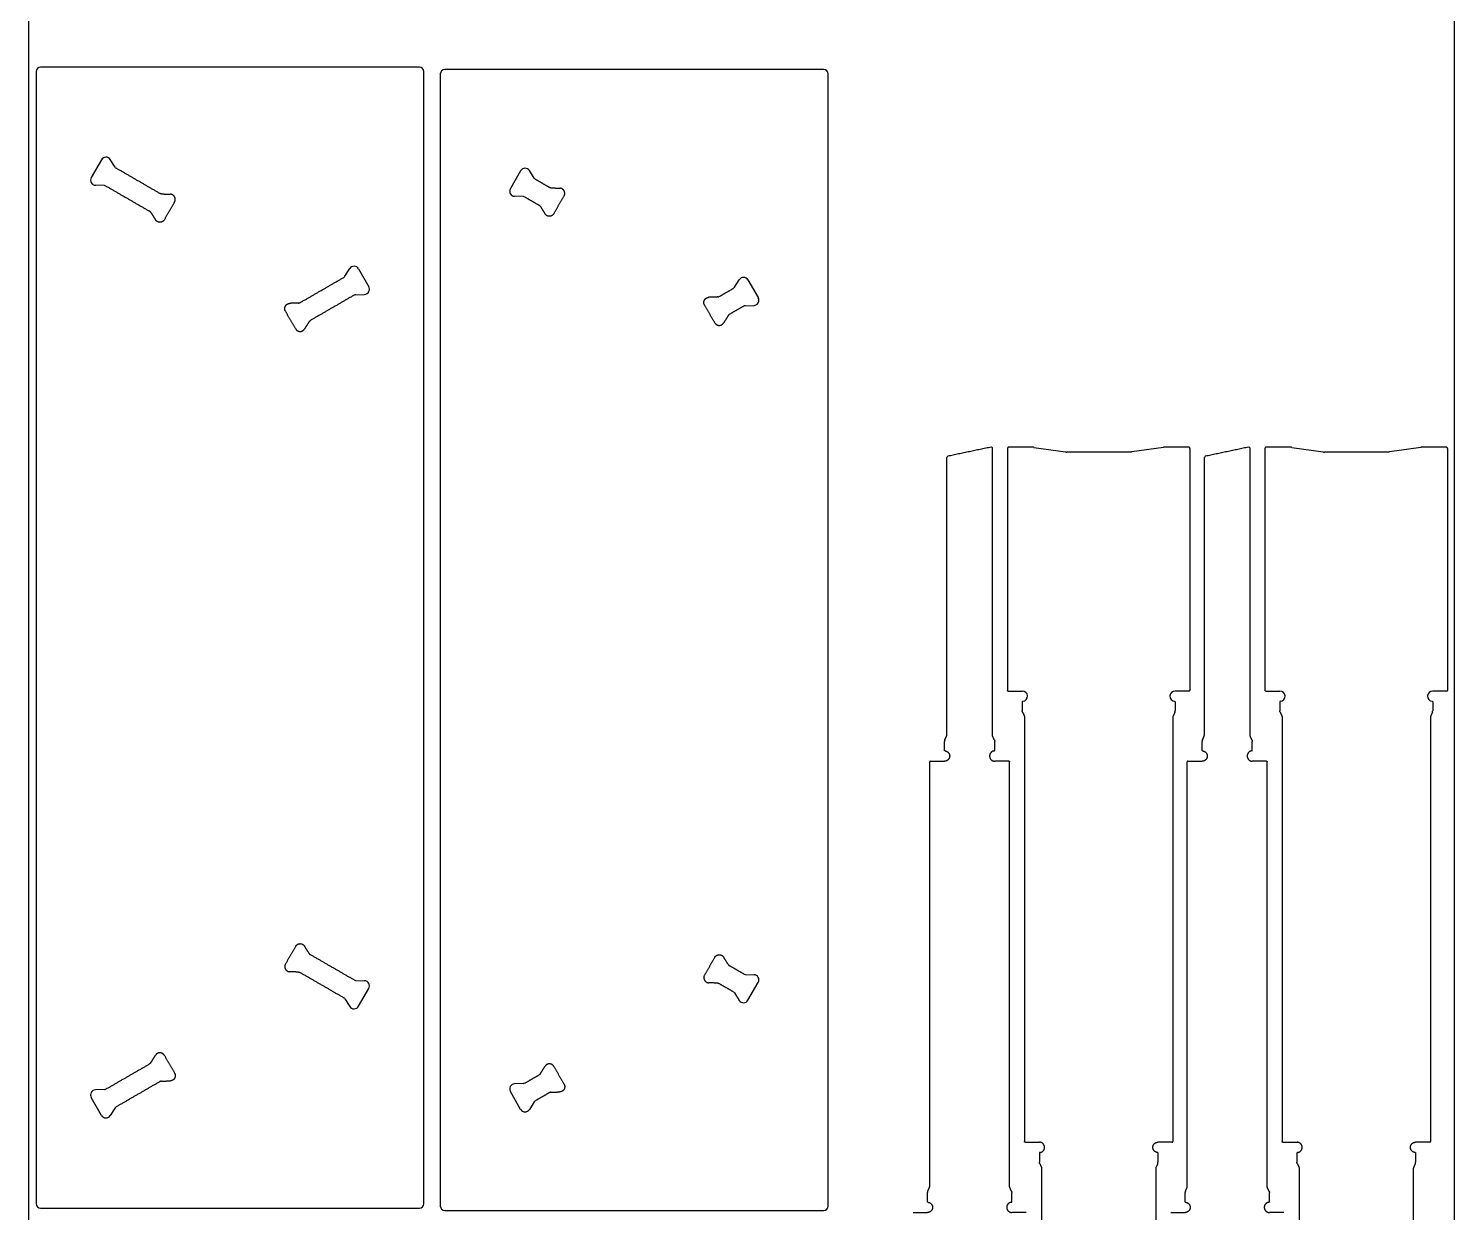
# Model space of a CAD drawing. Header units: millimetres. Extents: x -2942 to 5040, y -3942 to 2675.
# Drawn here: x 2275 to 3525, y 398 to 1435 of the extents above; entities that cross this region are included whole.
import ezdxf

# ---------------------------------------------------------------- set-up
doc = ezdxf.new("R2010")
doc.units = ezdxf.units.MM
doc.header["$MEASUREMENT"] = 0
doc.layers.add('Default', color=18, linetype='Continuous', true_color=0x000000)
doc.layers.add('Layer 02', color=1, linetype='Continuous', true_color=0xff0000)

msp = doc.modelspace()

# ---------------------------------------------------------------- linework, layer by layer
at = {"layer": 'Default'}
for p, q in [((3156.2, 1068.3, -2.9), (3183.9, 1064.3, -2.9)), ((3269.6, 1068.3, -2.9), (3242, 1064.3, -2.9)), ((3382.1, 1068.3, -2.9), (3409.7, 1064.3, -2.9)), ((3495.4, 1068.3, -2.9), (3467.8, 1064.3, -2.9))]:
    msp.add_line(p, q, dxfattribs=at)
for points in [[(2617.4, 1401.6), (2285.4, 1401.6)], [(2281.4, 1397.6), (2281.4, 405.6)], [(2621.4, 405.6), (2621.4, 1397.6)], [(2635.8, 1395.5), (2635.8, 403.5)], [(2971.8, 1399.5), (2639.8, 1399.5)], [(2975.8, 403.5), (2975.8, 1395.5)], [(2338.8, 1320.4), (2329.8, 1304.8)], [(2350.7, 1313.9), (2346.5, 1320.5)], [(2706.2, 1310.7), (2697.2, 1295.1)], [(2718.1, 1304.2), (2713.9, 1310.8)], [(2341.4, 1297.7), (2333.5, 1298)], [(2708.7, 1288), (2700.9, 1288.3)], [(2552.2, 1218.2), (2556.4, 1224.9)], [(2564.1, 1224.7), (2573.1, 1209.1)], [(2893.6, 1208.6), (2897.8, 1215.2)], [(2905.5, 1215), (2914.5, 1199.5)], [(2561.5, 1202.1), (2569.4, 1202.4)], [(2902.9, 1192.4), (2910.8, 1192.7)], [(2561.5, 601.2), (2569.4, 600.9)], [(2902.9, 606.5), (2910.8, 606.2)], [(2564.1, 578.6), (2573.1, 594.1)], [(2893.6, 590.3), (2897.8, 583.7)], [(2905.5, 583.9), (2914.5, 599.5)], [(2552.2, 585), (2556.4, 578.4)], [(2341.4, 505.6), (2333.5, 505.3)], [(2706.2, 488.2), (2697.2, 503.8)], [(2708.7, 510.9), (2700.9, 510.6)], [(2338.8, 482.9), (2329.8, 498.5)], [(2350.7, 489.4), (2346.5, 482.8)], [(2718.1, 494.7), (2713.9, 488.1)], [(2285.4, 401.6), (2617.4, 401.6)], [(2639.8, 399.5), (2971.8, 399.5)]]:
    msp.add_lwpolyline(points, dxfattribs=at)
for centre, radius, start, end in [((2285.4, 1397.6, -2.9), 4, 90, 180), ((2617.4, 1397.6, -2.9), 4, 0, 90), ((2639.8, 1395.5, -2.9), 4, 90, 180), ((2971.8, 1395.5, -2.9), 4, 0, 90), ((2342.7, 1318.1, -2.9), 4.5, 32.3722, 150), ((2353.2, 1315.5, -2.9), 3, 212.3722, 240), ((2710.1, 1308.4, -2.9), 4.5, 32.3722, 150), ((2333.7, 1302.5, -2.9), 4.5, 150, 267.6278), ((2720.6, 1305.8, -2.9), 3, 212.3722, 240), ((2341.2, 1294.7, -2.9), 3, 60, 87.6278), ((2701.1, 1292.8, -2.9), 4.5, 150, 267.6278), ((2708.6, 1285, -2.9), 3, 60, 87.6278), ((2560.2, 1222.5, -2.9), 4.5, 30, 147.6278), ((2549.7, 1219.9, -2.9), 3, 300, 327.6278), ((2901.6, 1212.8, -2.9), 4.5, 30, 147.6278), ((2561.7, 1199.1, -2.9), 3, 92.3722, 120), ((2569.2, 1206.9, -2.9), 4.5, 272.3722, 30), ((2891.1, 1210.2, -2.9), 3, 300, 327.6278), ((2903.1, 1189.4, -2.9), 3, 92.3722, 120), ((2910.6, 1197.2, -2.9), 4.5, 272.3722, 30), ((3118.8, 1067.5, -2.9), 1, 0, 101.9172), ((3344.6, 1067.5, -2.9), 1, 0, 101.9172), ((3080.8, 1059.5, -2.9), 1, 101.9172, 180), ((3306.6, 1059.5, -2.9), 1, 101.9172, 180), ((3146, 850.3, -2.9), 4.5, 275.5056, 90), ((3279.9, 850.3, -2.9), 4.5, 90, 264.4944), ((3371.8, 850.3, -2.9), 4.5, 275.5056, 90), ((3505.7, 850.3, -2.9), 4.5, 90, 264.4944), ((3146.4, 845.4, -2.9), 0.5, 95.5056, 180), ((3279.4, 845.4, -2.9), 0.5, 0, 84.4944), ((3372.2, 845.4, -2.9), 0.5, 95.5056, 180), ((3505.2, 845.4, -2.9), 0.5, 0, 84.4944), ((2561.7, 604.2, -2.9), 3, 240, 267.6278), ((2569.2, 596.4, -2.9), 4.5, 330, 87.6278), ((2903.1, 609.5, -2.9), 3, 240, 267.6278), ((2910.6, 601.7, -2.9), 4.5, 330, 87.6278), ((2891.1, 588.7, -2.9), 3, 32.3722, 60), ((2549.7, 583.4, -2.9), 3, 32.3722, 60), ((2560.2, 580.8, -2.9), 4.5, 212.3722, 330), ((2901.6, 586.1, -2.9), 4.5, 212.3722, 330), ((2333.7, 500.8, -2.9), 4.5, 92.3722, 210), ((2341.2, 508.6, -2.9), 3, 272.3722, 300), ((2701.1, 506.1, -2.9), 4.5, 92.3722, 210), ((2708.6, 513.9, -2.9), 3, 272.3722, 300), ((2353.2, 487.8, -2.9), 3, 120, 147.6278), ((2710.1, 490.5, -2.9), 4.5, 210, 327.6278), ((2720.6, 493.1, -2.9), 3, 120, 147.6278), ((2342.7, 485.2, -2.9), 4.5, 210, 327.6278), ((2285.4, 405.6, -2.9), 4, 180, 270), ((2617.4, 405.6, -2.9), 4, 270, 0), ((2639.8, 403.5, -2.9), 4, 180, 270), ((2971.8, 403.5, -2.9), 4, 270, 0)]:
    msp.add_arc(centre, radius, start, end, dxfattribs=at)
for points in [[(2389.9, 1290.8, -2.9), (2370.8, 1301.9, -2.9), (2351.7, 1312.9, -2.9)], [(2731.3, 1296.1, -2.9), (2725.2, 1299.7, -2.9), (2719.1, 1303.2, -2.9)], [(2342.7, 1297.3, -2.9), (2361.8, 1286.3, -2.9), (2380.9, 1275.2, -2.9)], [(2391.3, 1290.4, -2.9), (2395.2, 1290.3, -2.9), (2399.2, 1290.1, -2.9)], [(2710.1, 1287.6, -2.9), (2716.2, 1284.1, -2.9), (2722.3, 1280.5, -2.9)], [(2732.7, 1295.7, -2.9), (2736.6, 1295.6, -2.9), (2740.6, 1295.4, -2.9)], [(2735.3, 1273.1, -2.9), (2739.8, 1280.9, -2.9), (2744.3, 1288.7, -2.9)], [(2393.9, 1267.8, -2.9), (2398.4, 1275.6, -2.9), (2402.9, 1283.4, -2.9)], [(2723.4, 1279.6, -2.9), (2725.5, 1276.2, -2.9), (2727.6, 1272.9, -2.9)], [(2382, 1274.2, -2.9), (2384.1, 1270.9, -2.9), (2386.2, 1267.6, -2.9)], [(2513, 1195.2, -2.9), (2532.1, 1206.2, -2.9), (2551.2, 1217.3, -2.9)], [(2560.2, 1201.7, -2.9), (2541.1, 1190.6, -2.9), (2522, 1179.6, -2.9)], [(2879, 1200.1, -2.9), (2875, 1199.9, -2.9), (2871.1, 1199.8, -2.9)], [(2880.3, 1200.5, -2.9), (2886.5, 1204, -2.9), (2892.6, 1207.6, -2.9)], [(2509, 1172.1, -2.9), (2504.5, 1179.9, -2.9), (2500, 1187.7, -2.9)], [(2511.6, 1194.8, -2.9), (2507.7, 1194.6, -2.9), (2503.7, 1194.5, -2.9)], [(2876.4, 1177.5, -2.9), (2871.9, 1185.2, -2.9), (2867.4, 1193, -2.9)], [(2901.6, 1192, -2.9), (2895.5, 1188.5, -2.9), (2889.3, 1184.9, -2.9)], [(2520.9, 1178.6, -2.9), (2518.8, 1175.3, -2.9), (2516.7, 1172, -2.9)], [(2888.3, 1183.9, -2.9), (2886.2, 1180.6, -2.9), (2884.1, 1177.3, -2.9)], [(3118.6, 1068.5, -2.9), (3099.6, 1064.5, -2.9), (3080.6, 1060.5, -2.9)], [(3119.8, 816.4, -2.9), (3119.8, 942, -2.9), (3119.8, 1067.5, -2.9)], [(3132.9, 1067.4, -2.9), (3132.9, 961.6, -2.9), (3132.9, 855.8, -2.9)], [(3155, 1068.4, -2.9), (3144.5, 1068.4, -2.9), (3134.1, 1068.4, -2.9)], [(3240.8, 1064.2, -2.9), (3212.9, 1064.2, -2.9), (3185.1, 1064.2, -2.9)], [(3291.8, 1068.4, -2.9), (3281.3, 1068.4, -2.9), (3270.9, 1068.4, -2.9)], [(3292.9, 1067.4, -2.9), (3292.9, 961.6, -2.9), (3292.9, 855.8, -2.9)], [(3344.4, 1068.5, -2.9), (3325.4, 1064.5, -2.9), (3306.4, 1060.5, -2.9)], [(3345.6, 816.4, -2.9), (3345.6, 942, -2.9), (3345.6, 1067.5, -2.9)], [(3358.7, 1067.4, -2.9), (3358.7, 961.6, -2.9), (3358.7, 855.8, -2.9)], [(3380.8, 1068.4, -2.9), (3370.4, 1068.4, -2.9), (3359.9, 1068.4, -2.9)], [(3466.6, 1064.2, -2.9), (3438.7, 1064.2, -2.9), (3410.9, 1064.2, -2.9)], [(3517.6, 1068.4, -2.9), (3507.1, 1068.4, -2.9), (3496.7, 1068.4, -2.9)], [(3518.7, 1067.4, -2.9), (3518.7, 961.6, -2.9), (3518.7, 855.8, -2.9)], [(3079.8, 816.4, -2.9), (3079.8, 938, -2.9), (3079.8, 1059.5, -2.9)], [(3305.6, 816.4, -2.9), (3305.6, 938, -2.9), (3305.6, 1059.5, -2.9)], [(3132.9, 855.8, -2.9), (3132.9, 855.6, -2.9), (3132.9, 855.3, -2.9)], [(3133.4, 854.8, -2.9), (3139.7, 854.8, -2.9), (3146, 854.8, -2.9)], [(3292.4, 854.8, -2.9), (3286.2, 854.8, -2.9), (3279.9, 854.8, -2.9)], [(3292.9, 855.8, -2.9), (3292.9, 855.6, -2.9), (3292.9, 855.3, -2.9)], [(3358.7, 855.8, -2.9), (3358.7, 855.6, -2.9), (3358.7, 855.3, -2.9)], [(3359.2, 854.8, -2.9), (3365.5, 854.8, -2.9), (3371.8, 854.8, -2.9)], [(3518.2, 854.8, -2.9), (3512, 854.8, -2.9), (3505.7, 854.8, -2.9)], [(3518.7, 855.8, -2.9), (3518.7, 855.6, -2.9), (3518.7, 855.3, -2.9)], [(3145.9, 845.4, -2.9), (3145.9, 841.4, -2.9), (3145.9, 837.5, -2.9)], [(3279.9, 845.4, -2.9), (3279.9, 841.4, -2.9), (3279.9, 837.5, -2.9)], [(3371.7, 845.4, -2.9), (3371.7, 841.4, -2.9), (3371.7, 837.5, -2.9)], [(3505.7, 845.4, -2.9), (3505.7, 841.4, -2.9), (3505.7, 837.5, -2.9)], [(3146.2, 836.2, -2.9), (3146.9, 834.7, -2.9), (3147.6, 833.2, -2.9)], [(3147.9, 831.7, -2.9), (3147.9, 646.1, -2.9), (3147.9, 460.4, -2.9)], [(3277.9, 831.7, -2.9), (3277.9, 646.1, -2.9), (3277.9, 460.4, -2.9)], [(3279.7, 836.2, -2.9), (3279, 834.7, -2.9), (3278.3, 833.2, -2.9)], [(3372, 836.2, -2.9), (3372.7, 834.7, -2.9), (3373.4, 833.2, -2.9)], [(3373.7, 831.7, -2.9), (3373.7, 646.1, -2.9), (3373.7, 460.4, -2.9)], [(3503.7, 831.7, -2.9), (3503.7, 646.1, -2.9), (3503.7, 460.4, -2.9)], [(3505.5, 836.2, -2.9), (3504.8, 834.7, -2.9), (3504.1, 833.2, -2.9)], [(3078, 811.9, -2.9), (3078.8, 813.4, -2.9), (3079.5, 815, -2.9)], [(3121.5, 811.9, -2.9), (3120.8, 813.4, -2.9), (3120.1, 815, -2.9)], [(3303.9, 811.9, -2.9), (3304.6, 813.4, -2.9), (3305.3, 815, -2.9)], [(3347.3, 811.9, -2.9), (3346.6, 813.4, -2.9), (3345.9, 815, -2.9)], [(3077.8, 802.8, -2.9), (3077.8, 806.7, -2.9), (3077.8, 810.7, -2.9)], [(3121.8, 802.8, -2.9), (3121.8, 806.7, -2.9), (3121.8, 810.7, -2.9)], [(3303.6, 802.8, -2.9), (3303.6, 806.7, -2.9), (3303.6, 810.7, -2.9)], [(3347.6, 802.8, -2.9), (3347.6, 806.7, -2.9), (3347.6, 810.7, -2.9)], [(3064.8, 792.3, -2.9), (3064.8, 792.6, -2.9), (3064.8, 792.8, -2.9)], [(3064.8, 421, -2.9), (3064.8, 606.6, -2.9), (3064.8, 792.3, -2.9)], [(3065.3, 793.3, -2.9), (3071.5, 793.3, -2.9), (3077.8, 793.3, -2.9)], [(3134.3, 793.3, -2.9), (3128, 793.3, -2.9), (3121.8, 793.3, -2.9)], [(3134.8, 792.3, -2.9), (3134.8, 792.6, -2.9), (3134.8, 792.8, -2.9)], [(3134.8, 421, -2.9), (3134.8, 606.6, -2.9), (3134.8, 792.3, -2.9)], [(3290.6, 792.3, -2.9), (3290.6, 792.6, -2.9), (3290.6, 792.8, -2.9)], [(3290.6, 421, -2.9), (3290.6, 606.6, -2.9), (3290.6, 792.3, -2.9)], [(3291.1, 793.3, -2.9), (3297.3, 793.3, -2.9), (3303.6, 793.3, -2.9)], [(3360.1, 793.3, -2.9), (3353.8, 793.3, -2.9), (3347.6, 793.3, -2.9)], [(3360.6, 792.3, -2.9), (3360.6, 792.6, -2.9), (3360.6, 792.8, -2.9)], [(3360.6, 421, -2.9), (3360.6, 606.6, -2.9), (3360.6, 792.3, -2.9)], [(2509, 631.1, -2.9), (2504.5, 623.3, -2.9), (2500, 615.6, -2.9)], [(2520.9, 624.7, -2.9), (2518.8, 628, -2.9), (2516.7, 631.3, -2.9)], [(2560.2, 601.6, -2.9), (2541.1, 612.6, -2.9), (2522, 623.7, -2.9)], [(2876.4, 621.5, -2.9), (2871.9, 613.7, -2.9), (2867.4, 605.9, -2.9)], [(2888.3, 615, -2.9), (2886.2, 618.3, -2.9), (2884.1, 621.6, -2.9)], [(2901.6, 606.9, -2.9), (2895.5, 610.5, -2.9), (2889.3, 614, -2.9)], [(2511.6, 608.5, -2.9), (2507.7, 608.6, -2.9), (2503.7, 608.8, -2.9)], [(2513, 608.1, -2.9), (2532.1, 597.1, -2.9), (2551.2, 586, -2.9)], [(2879, 598.8, -2.9), (2875, 599, -2.9), (2871.1, 599.1, -2.9)], [(2880.3, 598.4, -2.9), (2886.5, 594.9, -2.9), (2892.6, 591.3, -2.9)], [(2342.7, 506, -2.9), (2361.8, 517, -2.9), (2380.9, 528, -2.9)], [(2382, 529, -2.9), (2384.1, 532.4, -2.9), (2386.2, 535.7, -2.9)], [(2393.9, 535.5, -2.9), (2398.4, 527.7, -2.9), (2402.9, 519.9, -2.9)], [(2723.4, 519.3, -2.9), (2725.5, 522.7, -2.9), (2727.6, 526, -2.9)], [(2735.3, 525.8, -2.9), (2739.8, 518, -2.9), (2744.3, 510.2, -2.9)], [(2391.3, 512.9, -2.9), (2395.2, 513, -2.9), (2399.2, 513.2, -2.9)], [(2710.1, 511.3, -2.9), (2716.2, 514.8, -2.9), (2722.3, 518.4, -2.9)], [(2389.9, 512.5, -2.9), (2370.8, 501.4, -2.9), (2351.7, 490.4, -2.9)], [(2731.3, 502.8, -2.9), (2725.2, 499.2, -2.9), (2719.1, 495.7, -2.9)], [(2732.7, 503.2, -2.9), (2736.6, 503.3, -2.9), (2740.6, 503.5, -2.9)], [(3147.9, 460.4, -2.9), (3147.9, 460.1, -2.9), (3147.9, 459.9, -2.9)], [(3148.4, 459.4, -2.9), (3154.7, 459.4, -2.9), (3161, 459.4, -2.9)], [(3277.4, 459.4, -2.9), (3271.2, 459.4, -2.9), (3264.9, 459.4, -2.9)], [(3277.9, 460.4, -2.9), (3277.9, 460.1, -2.9), (3277.9, 459.9, -2.9)], [(3373.7, 460.4, -2.9), (3373.7, 460.1, -2.9), (3373.7, 459.9, -2.9)], [(3374.2, 459.4, -2.9), (3380.5, 459.4, -2.9), (3386.8, 459.4, -2.9)], [(3503.2, 459.4, -2.9), (3497, 459.4, -2.9), (3490.7, 459.4, -2.9)], [(3503.7, 460.4, -2.9), (3503.7, 460.1, -2.9), (3503.7, 459.9, -2.9)], [(3160.9, 449.9, -2.9), (3160.9, 446, -2.9), (3160.9, 442, -2.9)], [(3161.2, 440.8, -2.9), (3161.9, 439.2, -2.9), (3162.6, 437.7, -2.9)], [(3264.7, 440.8, -2.9), (3264, 439.2, -2.9), (3263.3, 437.7, -2.9)], [(3264.9, 449.9, -2.9), (3264.9, 446, -2.9), (3264.9, 442, -2.9)], [(3386.7, 449.9, -2.9), (3386.7, 446, -2.9), (3386.7, 442, -2.9)], [(3387, 440.8, -2.9), (3387.7, 439.2, -2.9), (3388.4, 437.7, -2.9)], [(3490.5, 440.8, -2.9), (3489.8, 439.2, -2.9), (3489.1, 437.7, -2.9)], [(3490.7, 449.9, -2.9), (3490.7, 446, -2.9), (3490.7, 442, -2.9)], [(3162.9, 436.3, -2.9), (3162.9, 250.6, -2.9), (3162.9, 64.9, -2.9)], [(3262.9, 436.3, -2.9), (3262.9, 250.6, -2.9), (3262.9, 64.9, -2.9)], [(3388.7, 436.3, -2.9), (3388.7, 250.6, -2.9), (3388.7, 64.9, -2.9)], [(3488.7, 436.3, -2.9), (3488.7, 250.6, -2.9), (3488.7, 64.9, -2.9)], [(3062.8, 407.3, -2.9), (3062.8, 411.3, -2.9), (3062.8, 415.2, -2.9)], [(3063, 416.4, -2.9), (3063.8, 418, -2.9), (3064.5, 419.5, -2.9)], [(3136.5, 416.4, -2.9), (3135.8, 418, -2.9), (3135.1, 419.5, -2.9)], [(3136.8, 407.3, -2.9), (3136.8, 411.3, -2.9), (3136.8, 415.2, -2.9)], [(3288.6, 407.3, -2.9), (3288.6, 411.3, -2.9), (3288.6, 415.2, -2.9)], [(3288.9, 416.4, -2.9), (3289.6, 418, -2.9), (3290.3, 419.5, -2.9)], [(3362.3, 416.4, -2.9), (3361.6, 418, -2.9), (3360.9, 419.5, -2.9)], [(3362.6, 407.3, -2.9), (3362.6, 411.3, -2.9), (3362.6, 415.2, -2.9)], [(3050.3, 397.8, -2.9), (3056.5, 397.8, -2.9), (3062.8, 397.8, -2.9)], [(3149.3, 397.8, -2.9), (3143, 397.8, -2.9), (3136.8, 397.8, -2.9)], [(3276.1, 397.8, -2.9), (3282.3, 397.8, -2.9), (3288.6, 397.8, -2.9)], [(3375.1, 397.8, -2.9), (3368.8, 397.8, -2.9), (3362.6, 397.8, -2.9)]]:
    msp.add_open_spline(points, degree=2, dxfattribs=at)
for points, weights in [([(2391.3, 1290.4, -2.9), (2390.6, 1290.5, -2.9), (2389.9, 1290.8, -2.9)], [1, 0.971076313064, 1]), ([(2732.7, 1295.7, -2.9), (2732, 1295.8, -2.9), (2731.3, 1296.1, -2.9)], [1, 0.971076313064, 1]), ([(2382, 1274.2, -2.9), (2381.6, 1274.9, -2.9), (2380.9, 1275.2, -2.9)], [1, 0.971076313064, 1]), ([(2723.4, 1279.6, -2.9), (2723, 1280.2, -2.9), (2722.3, 1280.5, -2.9)], [1, 0.971076313064, 1]), ([(2879, 1200.1, -2.9), (2879.7, 1200.1, -2.9), (2880.3, 1200.5, -2.9)], [1, 0.971076313064, 1]), ([(2511.6, 1194.8, -2.9), (2512.3, 1194.8, -2.9), (2513, 1195.2, -2.9)], [1, 0.971076313064, 1]), ([(2520.9, 1178.6, -2.9), (2521.3, 1179.2, -2.9), (2522, 1179.6, -2.9)], [1, 0.971076313064, 1]), ([(2888.3, 1183.9, -2.9), (2888.7, 1184.6, -2.9), (2889.3, 1184.9, -2.9)], [1, 0.971076313064, 1]), ([(3134.1, 1068.4, -2.9), (3132.9, 1068.4, -2.9), (3132.9, 1067.4, -2.9)], [1, 0.707106781187, 1]), ([(3156.2, 1068.3, -2.9), (3155.6, 1068.4, -2.9), (3155, 1068.4, -2.9)], [1, 0.997766859876, 1]), ([(3183.9, 1064.3, -2.9), (3184.5, 1064.2, -2.9), (3185.1, 1064.2, -2.9)], [1, 0.997766859876, 1]), ([(3242, 1064.3, -2.9), (3241.4, 1064.2, -2.9), (3240.8, 1064.2, -2.9)], [1, 0.997766859876, 1]), ([(3270.9, 1068.4, -2.9), (3270.2, 1068.4, -2.9), (3269.6, 1068.3, -2.9)], [1, 0.997766859876, 1]), ([(3292.9, 1067.4, -2.9), (3292.9, 1068.4, -2.9), (3291.8, 1068.4, -2.9)], [1, 0.707106781187, 1]), ([(3359.9, 1068.4, -2.9), (3358.7, 1068.4, -2.9), (3358.7, 1067.4, -2.9)], [1, 0.707106781187, 1]), ([(3382.1, 1068.3, -2.9), (3381.4, 1068.4, -2.9), (3380.8, 1068.4, -2.9)], [1, 0.997766859876, 1]), ([(3409.7, 1064.3, -2.9), (3410.3, 1064.2, -2.9), (3410.9, 1064.2, -2.9)], [1, 0.997766859876, 1]), ([(3467.8, 1064.3, -2.9), (3467.2, 1064.2, -2.9), (3466.6, 1064.2, -2.9)], [1, 0.997766859876, 1]), ([(3496.7, 1068.4, -2.9), (3496, 1068.4, -2.9), (3495.4, 1068.3, -2.9)], [1, 0.997766859876, 1]), ([(3518.7, 1067.4, -2.9), (3518.7, 1068.4, -2.9), (3517.6, 1068.4, -2.9)], [1, 0.707106781187, 1]), ([(3133.4, 854.8, -2.9), (3132.9, 854.8, -2.9), (3132.9, 855.3, -2.9)], [1, 0.707106781186, 1]), ([(3292.4, 854.8, -2.9), (3292.9, 854.8, -2.9), (3292.9, 855.3, -2.9)], [1, 0.707106781186, 1]), ([(3359.2, 854.8, -2.9), (3358.7, 854.8, -2.9), (3358.7, 855.3, -2.9)], [1, 0.707106781186, 1]), ([(3518.2, 854.8, -2.9), (3518.7, 854.8, -2.9), (3518.7, 855.3, -2.9)], [1, 0.707106781186, 1]), ([(3146.2, 836.2, -2.9), (3145.9, 836.8, -2.9), (3145.9, 837.5, -2.9)], [1, 0.976880094867, 1]), ([(3279.7, 836.2, -2.9), (3279.9, 836.8, -2.9), (3279.9, 837.5, -2.9)], [1, 0.976880094867, 1]), ([(3372, 836.2, -2.9), (3371.7, 836.8, -2.9), (3371.7, 837.5, -2.9)], [1, 0.976880094867, 1]), ([(3505.5, 836.2, -2.9), (3505.7, 836.8, -2.9), (3505.7, 837.5, -2.9)], [1, 0.976880094867, 1]), ([(3147.6, 833.2, -2.9), (3147.9, 832.5, -2.9), (3147.9, 831.7, -2.9)], [1, 0.976880094867, 1]), ([(3278.3, 833.2, -2.9), (3277.9, 832.5, -2.9), (3277.9, 831.7, -2.9)], [1, 0.976880094867, 1]), ([(3373.4, 833.2, -2.9), (3373.7, 832.5, -2.9), (3373.7, 831.7, -2.9)], [1, 0.976880094867, 1]), ([(3504.1, 833.2, -2.9), (3503.7, 832.5, -2.9), (3503.7, 831.7, -2.9)], [1, 0.976880094867, 1]), ([(3079.5, 815, -2.9), (3079.8, 815.7, -2.9), (3079.8, 816.4, -2.9)], [1, 0.976880094867, 1]), ([(3120.1, 815, -2.9), (3119.8, 815.7, -2.9), (3119.8, 816.4, -2.9)], [1, 0.976880094867, 1]), ([(3305.3, 815, -2.9), (3305.6, 815.7, -2.9), (3305.6, 816.4, -2.9)], [1, 0.976880094867, 1]), ([(3345.9, 815, -2.9), (3345.6, 815.7, -2.9), (3345.6, 816.4, -2.9)], [1, 0.976880094867, 1]), ([(3078, 811.9, -2.9), (3077.8, 811.3, -2.9), (3077.8, 810.7, -2.9)], [1, 0.976880094867, 1]), ([(3078.2, 802.3, -2.9), (3077.8, 802.3, -2.9), (3077.8, 802.8, -2.9)], [1, 0.740250811239, 1]), ([(3121.3, 802.3, -2.9), (3121.8, 802.3, -2.9), (3121.8, 802.8, -2.9)], [1, 0.740250811239, 1]), ([(3121.5, 811.9, -2.9), (3121.8, 811.3, -2.9), (3121.8, 810.7, -2.9)], [1, 0.976880094867, 1]), ([(3303.9, 811.9, -2.9), (3303.6, 811.3, -2.9), (3303.6, 810.7, -2.9)], [1, 0.976880094867, 1]), ([(3304, 802.3, -2.9), (3303.6, 802.3, -2.9), (3303.6, 802.8, -2.9)], [1, 0.740250811239, 1]), ([(3347.1, 802.3, -2.9), (3347.6, 802.3, -2.9), (3347.6, 802.8, -2.9)], [1, 0.740250811239, 1]), ([(3347.3, 811.9, -2.9), (3347.6, 811.3, -2.9), (3347.6, 810.7, -2.9)], [1, 0.976880094867, 1]), ([(3065.3, 793.3, -2.9), (3064.8, 793.3, -2.9), (3064.8, 792.8, -2.9)], [1, 0.707106781186, 1]), ([(3134.3, 793.3, -2.9), (3134.8, 793.3, -2.9), (3134.8, 792.8, -2.9)], [1, 0.707106781186, 1]), ([(3291.1, 793.3, -2.9), (3290.6, 793.3, -2.9), (3290.6, 792.8, -2.9)], [1, 0.707106781186, 1]), ([(3360.1, 793.3, -2.9), (3360.6, 793.3, -2.9), (3360.6, 792.8, -2.9)], [1, 0.707106781186, 1]), ([(2520.9, 624.7, -2.9), (2521.3, 624, -2.9), (2522, 623.7, -2.9)], [1, 0.971076313064, 1]), ([(2888.3, 615, -2.9), (2888.7, 614.4, -2.9), (2889.3, 614, -2.9)], [1, 0.971076313064, 1]), ([(2511.6, 608.5, -2.9), (2512.3, 608.4, -2.9), (2513, 608.1, -2.9)], [1, 0.971076313064, 1]), ([(2879, 598.8, -2.9), (2879.7, 598.8, -2.9), (2880.3, 598.4, -2.9)], [1, 0.971076313064, 1]), ([(2382, 529, -2.9), (2381.6, 528.4, -2.9), (2380.9, 528, -2.9)], [1, 0.971076313064, 1]), ([(2391.3, 512.9, -2.9), (2390.6, 512.8, -2.9), (2389.9, 512.5, -2.9)], [1, 0.971076313064, 1]), ([(2723.4, 519.3, -2.9), (2723, 518.7, -2.9), (2722.3, 518.4, -2.9)], [1, 0.971076313064, 1]), ([(2732.7, 503.2, -2.9), (2732, 503.1, -2.9), (2731.3, 502.8, -2.9)], [1, 0.971076313064, 1]), ([(3148.4, 459.4, -2.9), (3147.9, 459.4, -2.9), (3147.9, 459.9, -2.9)], [1, 0.707106781186, 1]), ([(3161.4, 450.4, -2.9), (3160.9, 450.4, -2.9), (3160.9, 449.9, -2.9)], [1, 0.740250811239, 1]), ([(3264.5, 450.4, -2.9), (3264.9, 450.4, -2.9), (3264.9, 449.9, -2.9)], [1, 0.740250811239, 1]), ([(3277.4, 459.4, -2.9), (3277.9, 459.4, -2.9), (3277.9, 459.9, -2.9)], [1, 0.707106781186, 1]), ([(3374.2, 459.4, -2.9), (3373.7, 459.4, -2.9), (3373.7, 459.9, -2.9)], [1, 0.707106781186, 1]), ([(3387.2, 450.4, -2.9), (3386.7, 450.4, -2.9), (3386.7, 449.9, -2.9)], [1, 0.740250811239, 1]), ([(3490.3, 450.4, -2.9), (3490.7, 450.4, -2.9), (3490.7, 449.9, -2.9)], [1, 0.740250811239, 1]), ([(3503.2, 459.4, -2.9), (3503.7, 459.4, -2.9), (3503.7, 459.9, -2.9)], [1, 0.707106781186, 1]), ([(3161.2, 440.8, -2.9), (3160.9, 441.4, -2.9), (3160.9, 442, -2.9)], [1, 0.976880094867, 1]), ([(3162.6, 437.7, -2.9), (3162.9, 437, -2.9), (3162.9, 436.3, -2.9)], [1, 0.976880094867, 1]), ([(3263.3, 437.7, -2.9), (3262.9, 437, -2.9), (3262.9, 436.3, -2.9)], [1, 0.976880094867, 1]), ([(3264.7, 440.8, -2.9), (3264.9, 441.4, -2.9), (3264.9, 442, -2.9)], [1, 0.976880094867, 1]), ([(3387, 440.8, -2.9), (3386.7, 441.4, -2.9), (3386.7, 442, -2.9)], [1, 0.976880094867, 1]), ([(3388.4, 437.7, -2.9), (3388.7, 437, -2.9), (3388.7, 436.3, -2.9)], [1, 0.976880094867, 1]), ([(3489.1, 437.7, -2.9), (3488.7, 437, -2.9), (3488.7, 436.3, -2.9)], [1, 0.976880094867, 1]), ([(3490.5, 440.8, -2.9), (3490.7, 441.4, -2.9), (3490.7, 442, -2.9)], [1, 0.976880094867, 1]), ([(3063, 416.4, -2.9), (3062.8, 415.8, -2.9), (3062.8, 415.2, -2.9)], [1, 0.976880094867, 1]), ([(3064.5, 419.5, -2.9), (3064.8, 420.2, -2.9), (3064.8, 421, -2.9)], [1, 0.976880094867, 1]), ([(3135.1, 419.5, -2.9), (3134.8, 420.2, -2.9), (3134.8, 421, -2.9)], [1, 0.976880094867, 1]), ([(3136.5, 416.4, -2.9), (3136.8, 415.8, -2.9), (3136.8, 415.2, -2.9)], [1, 0.976880094867, 1]), ([(3288.9, 416.4, -2.9), (3288.6, 415.8, -2.9), (3288.6, 415.2, -2.9)], [1, 0.976880094867, 1]), ([(3290.3, 419.5, -2.9), (3290.6, 420.2, -2.9), (3290.6, 421, -2.9)], [1, 0.976880094867, 1]), ([(3360.9, 419.5, -2.9), (3360.6, 420.2, -2.9), (3360.6, 421, -2.9)], [1, 0.976880094867, 1]), ([(3362.3, 416.4, -2.9), (3362.6, 415.8, -2.9), (3362.6, 415.2, -2.9)], [1, 0.976880094867, 1]), ([(3063.2, 406.8, -2.9), (3062.8, 406.9, -2.9), (3062.8, 407.3, -2.9)], [1, 0.740250811239, 1]), ([(3136.3, 406.8, -2.9), (3136.8, 406.9, -2.9), (3136.8, 407.3, -2.9)], [1, 0.740250811239, 1]), ([(3289, 406.8, -2.9), (3288.6, 406.9, -2.9), (3288.6, 407.3, -2.9)], [1, 0.740250811239, 1]), ([(3362.1, 406.8, -2.9), (3362.6, 406.9, -2.9), (3362.6, 407.3, -2.9)], [1, 0.740250811239, 1])]:
    msp.add_rational_spline(points, weights, degree=2, dxfattribs=at)
for points, weights, knots in [([(2402.9, 1283.4, -2.9), (2404.1, 1285.5, -2.9), (2402.9, 1287.8, -2.9), (2401.7, 1290, -2.9), (2399.2, 1290.1, -2.9)], [1, 0.871154179895, 1, 0.871154179895, 1], [28.274334, 28.274334, 28.274334, 32.893568, 32.893568, 37.512803, 37.512803, 37.512803]), ([(2744.3, 1288.7, -2.9), (2745.5, 1290.9, -2.9), (2744.3, 1293.1, -2.9), (2743.1, 1295.3, -2.9), (2740.6, 1295.4, -2.9)], [1, 0.871154179895, 1, 0.871154179895, 1], [28.274334, 28.274334, 28.274334, 32.893568, 32.893568, 37.512803, 37.512803, 37.512803]), ([(2393.9, 1267.8, -2.9), (2392.6, 1265.6, -2.9), (2390.1, 1265.5, -2.9), (2387.5, 1265.5, -2.9), (2386.2, 1267.6, -2.9)], [1, 0.871154179895, 1, 0.871154179895, 1], [28.274334, 28.274334, 28.274334, 32.893568, 32.893568, 37.512803, 37.512803, 37.512803]), ([(2735.3, 1273.1, -2.9), (2734, 1270.9, -2.9), (2731.5, 1270.8, -2.9), (2728.9, 1270.8, -2.9), (2727.6, 1272.9, -2.9)], [1, 0.871154179895, 1, 0.871154179895, 1], [28.274334, 28.274334, 28.274334, 32.893568, 32.893568, 37.512803, 37.512803, 37.512803]), ([(2500, 1187.7, -2.9), (2498.8, 1189.9, -2.9), (2500, 1192.1, -2.9), (2501.2, 1194.4, -2.9), (2503.7, 1194.5, -2.9)], [1, 0.871154179895, 1, 0.871154179895, 1], [28.274334, 28.274334, 28.274334, 32.893568, 32.893568, 37.512803, 37.512803, 37.512803]), ([(2867.4, 1193, -2.9), (2866.1, 1195.2, -2.9), (2867.4, 1197.5, -2.9), (2868.6, 1199.7, -2.9), (2871.1, 1199.8, -2.9)], [1, 0.871154179895, 1, 0.871154179895, 1], [28.274334, 28.274334, 28.274334, 32.893568, 32.893568, 37.512803, 37.512803, 37.512803]), ([(2876.4, 1177.5, -2.9), (2877.7, 1175.3, -2.9), (2880.2, 1175.2, -2.9), (2882.7, 1175.1, -2.9), (2884.1, 1177.3, -2.9)], [1, 0.871154179895, 1, 0.871154179895, 1], [28.274334, 28.274334, 28.274334, 32.893568, 32.893568, 37.512803, 37.512803, 37.512803]), ([(2509, 1172.1, -2.9), (2510.3, 1169.9, -2.9), (2512.8, 1169.9, -2.9), (2515.4, 1169.8, -2.9), (2516.7, 1172, -2.9)], [1, 0.871154179895, 1, 0.871154179895, 1], [28.274334, 28.274334, 28.274334, 32.893568, 32.893568, 37.512803, 37.512803, 37.512803]), ([(3078.2, 802.3, -2.9), (3082.5, 801.9, -2.9), (3082.3, 797.6, -2.9), (3082.1, 793.3, -2.9), (3077.8, 793.3, -2.9)], [1, 0.723887658337, 1, 0.723887658337, 1], [14.569573, 14.569573, 14.569573, 21.421954, 21.421954, 28.274334, 28.274334, 28.274334]), ([(3121.3, 802.3, -2.9), (3117.1, 801.9, -2.9), (3117.3, 797.6, -2.9), (3117.5, 793.3, -2.9), (3121.8, 793.3, -2.9)], [1, 0.723887658337, 1, 0.723887658337, 1], [14.569573, 14.569573, 14.569573, 21.421954, 21.421954, 28.274334, 28.274334, 28.274334]), ([(3304, 802.3, -2.9), (3308.3, 801.9, -2.9), (3308.1, 797.6, -2.9), (3307.9, 793.3, -2.9), (3303.6, 793.3, -2.9)], [1, 0.723887658337, 1, 0.723887658337, 1], [14.569573, 14.569573, 14.569573, 21.421954, 21.421954, 28.274334, 28.274334, 28.274334]), ([(3347.1, 802.3, -2.9), (3342.9, 801.9, -2.9), (3343.1, 797.6, -2.9), (3343.3, 793.3, -2.9), (3347.6, 793.3, -2.9)], [1, 0.723887658337, 1, 0.723887658337, 1], [14.569573, 14.569573, 14.569573, 21.421954, 21.421954, 28.274334, 28.274334, 28.274334]), ([(2509, 631.1, -2.9), (2510.3, 633.3, -2.9), (2512.8, 633.4, -2.9), (2515.4, 633.4, -2.9), (2516.7, 631.3, -2.9)], [1, 0.871154179895, 1, 0.871154179895, 1], [28.274334, 28.274334, 28.274334, 32.893568, 32.893568, 37.512803, 37.512803, 37.512803]), ([(2500, 615.6, -2.9), (2498.8, 613.4, -2.9), (2500, 611.1, -2.9), (2501.2, 608.9, -2.9), (2503.7, 608.8, -2.9)], [1, 0.871154179895, 1, 0.871154179895, 1], [28.274334, 28.274334, 28.274334, 32.893568, 32.893568, 37.512803, 37.512803, 37.512803]), ([(2876.4, 621.5, -2.9), (2877.7, 623.7, -2.9), (2880.2, 623.7, -2.9), (2882.7, 623.8, -2.9), (2884.1, 621.6, -2.9)], [1, 0.871154179895, 1, 0.871154179895, 1], [28.274334, 28.274334, 28.274334, 32.893568, 32.893568, 37.512803, 37.512803, 37.512803]), ([(2867.4, 605.9, -2.9), (2866.1, 603.7, -2.9), (2867.4, 601.4, -2.9), (2868.6, 599.2, -2.9), (2871.1, 599.1, -2.9)], [1, 0.871154179895, 1, 0.871154179895, 1], [28.274334, 28.274334, 28.274334, 32.893568, 32.893568, 37.512803, 37.512803, 37.512803]), ([(2393.9, 535.5, -2.9), (2392.6, 537.7, -2.9), (2390.1, 537.8, -2.9), (2387.5, 537.8, -2.9), (2386.2, 535.7, -2.9)], [1, 0.871154179895, 1, 0.871154179895, 1], [28.274334, 28.274334, 28.274334, 32.893568, 32.893568, 37.512803, 37.512803, 37.512803]), ([(2735.3, 525.8, -2.9), (2734, 528, -2.9), (2731.5, 528.1, -2.9), (2728.9, 528.1, -2.9), (2727.6, 526, -2.9)], [1, 0.871154179895, 1, 0.871154179895, 1], [28.274334, 28.274334, 28.274334, 32.893568, 32.893568, 37.512803, 37.512803, 37.512803]), ([(2402.9, 519.9, -2.9), (2404.1, 517.7, -2.9), (2402.9, 515.5, -2.9), (2401.7, 513.3, -2.9), (2399.2, 513.2, -2.9)], [1, 0.871154179895, 1, 0.871154179895, 1], [28.274334, 28.274334, 28.274334, 32.893568, 32.893568, 37.512803, 37.512803, 37.512803]), ([(2744.3, 510.2, -2.9), (2745.5, 508, -2.9), (2744.3, 505.8, -2.9), (2743.1, 503.6, -2.9), (2740.6, 503.5, -2.9)], [1, 0.871154179895, 1, 0.871154179895, 1], [28.274334, 28.274334, 28.274334, 32.893568, 32.893568, 37.512803, 37.512803, 37.512803]), ([(3161.4, 450.4, -2.9), (3165.7, 450.8, -2.9), (3165.5, 455.1, -2.9), (3165.2, 459.4, -2.9), (3161, 459.4, -2.9)], [1, 0.723887658337, 1, 0.723887658337, 1], [14.569573, 14.569573, 14.569573, 21.421954, 21.421954, 28.274334, 28.274334, 28.274334]), ([(3264.5, 450.4, -2.9), (3260.2, 450.8, -2.9), (3260.4, 455.1, -2.9), (3260.6, 459.4, -2.9), (3264.9, 459.4, -2.9)], [1, 0.723887658337, 1, 0.723887658337, 1], [14.569573, 14.569573, 14.569573, 21.421954, 21.421954, 28.274334, 28.274334, 28.274334]), ([(3387.2, 450.4, -2.9), (3391.5, 450.8, -2.9), (3391.3, 455.1, -2.9), (3391.1, 459.4, -2.9), (3386.8, 459.4, -2.9)], [1, 0.723887658337, 1, 0.723887658337, 1], [14.569573, 14.569573, 14.569573, 21.421954, 21.421954, 28.274334, 28.274334, 28.274334]), ([(3490.3, 450.4, -2.9), (3486, 450.8, -2.9), (3486.2, 455.1, -2.9), (3486.4, 459.4, -2.9), (3490.7, 459.4, -2.9)], [1, 0.723887658337, 1, 0.723887658337, 1], [14.569573, 14.569573, 14.569573, 21.421954, 21.421954, 28.274334, 28.274334, 28.274334]), ([(3063.2, 406.8, -2.9), (3067.5, 406.4, -2.9), (3067.3, 402.1, -2.9), (3067.1, 397.8, -2.9), (3062.8, 397.8, -2.9)], [1, 0.723887658337, 1, 0.723887658337, 1], [14.569573, 14.569573, 14.569573, 21.421954, 21.421954, 28.274334, 28.274334, 28.274334]), ([(3136.3, 406.8, -2.9), (3132.1, 406.4, -2.9), (3132.3, 402.1, -2.9), (3132.5, 397.8, -2.9), (3136.8, 397.8, -2.9)], [1, 0.723887658337, 1, 0.723887658337, 1], [14.569573, 14.569573, 14.569573, 21.421954, 21.421954, 28.274334, 28.274334, 28.274334]), ([(3289, 406.8, -2.9), (3293.3, 406.4, -2.9), (3293.1, 402.1, -2.9), (3292.9, 397.8, -2.9), (3288.6, 397.8, -2.9)], [1, 0.723887658337, 1, 0.723887658337, 1], [14.569573, 14.569573, 14.569573, 21.421954, 21.421954, 28.274334, 28.274334, 28.274334]), ([(3362.1, 406.8, -2.9), (3357.9, 406.4, -2.9), (3358.1, 402.1, -2.9), (3358.3, 397.8, -2.9), (3362.6, 397.8, -2.9)], [1, 0.723887658337, 1, 0.723887658337, 1], [14.569573, 14.569573, 14.569573, 21.421954, 21.421954, 28.274334, 28.274334, 28.274334])]:
    msp.add_rational_spline(points, weights, degree=2, knots=knots, dxfattribs=at)
at = {"layer": 'Layer 02'}
msp.add_lwpolyline([(2274.8, -628.6), (3524.8, -628.6), (3524.8, 1771.4), (2274.8, 1771.4)], close=True, dxfattribs=at)

doc.saveas('drawing.dxf')
